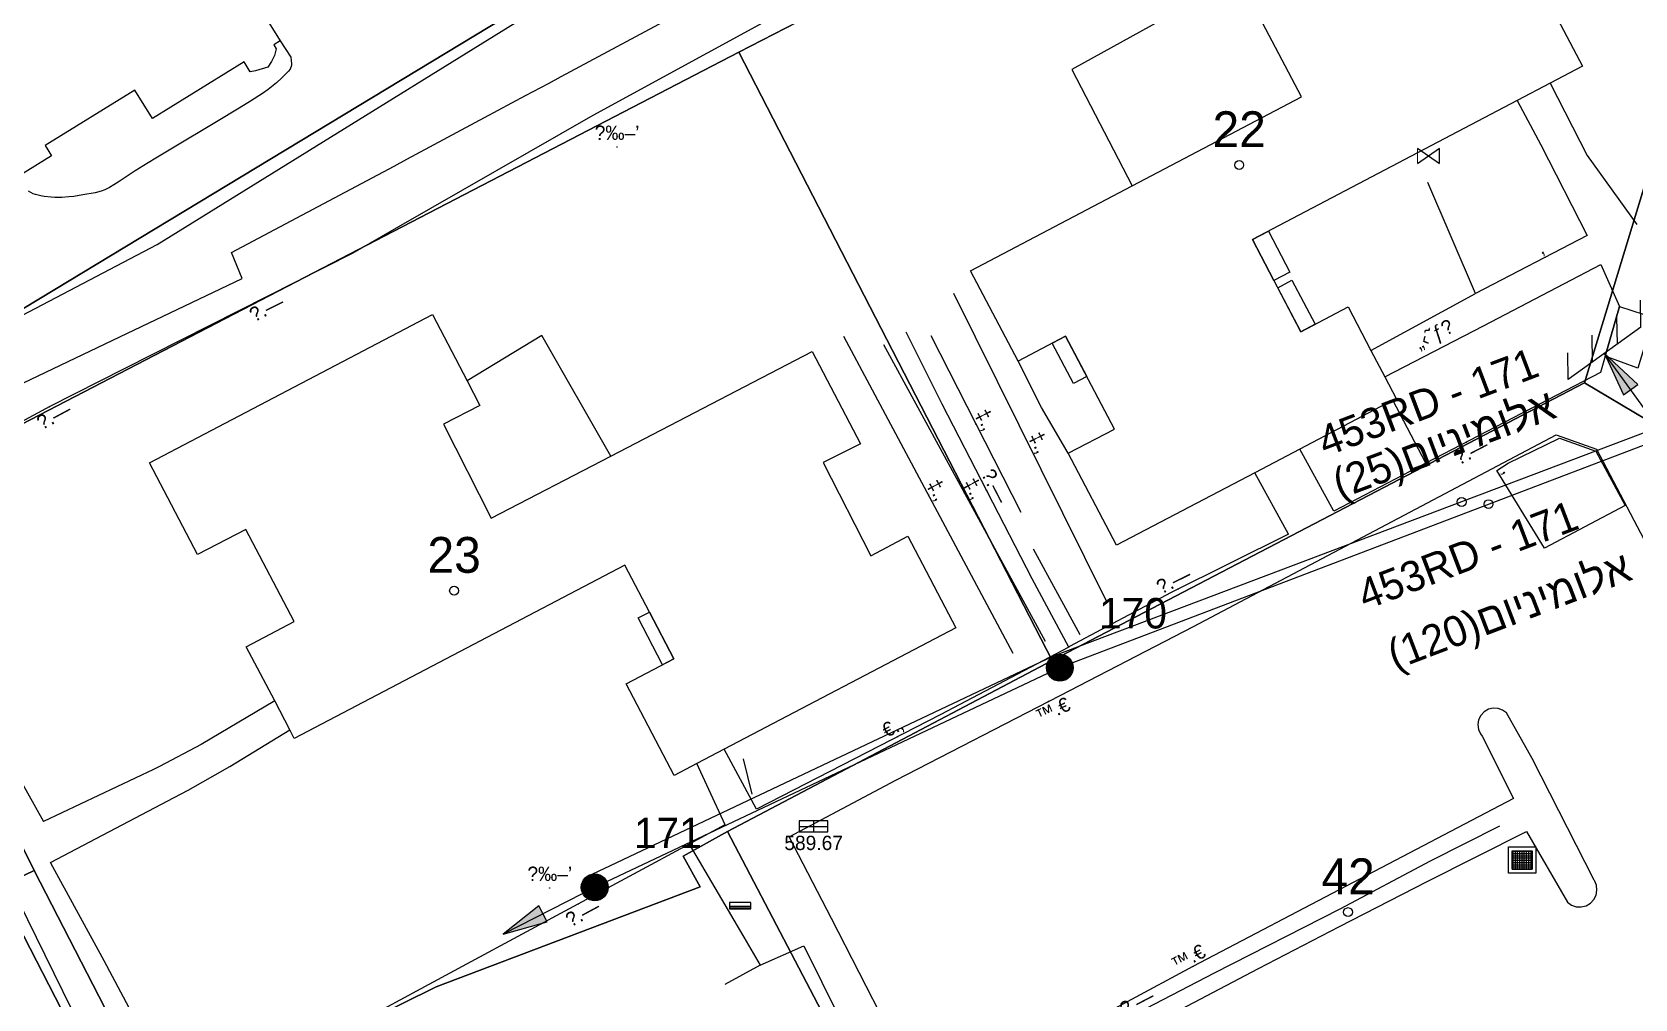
# Model space of a CAD drawing. Header units: metres. Extents: x 218299 to 220222, y 572714 to 574340.
# Drawn here: x 219449.9 to 219539.4, y 573907.8 to 573961.7 of the extents above; entities that cross this region are included whole.
import ezdxf
from ezdxf.enums import TextEntityAlignment as Align

# ---------------------------------------------------------------- set-up
doc = ezdxf.new("R2010")
doc.units = ezdxf.units.M
doc.header["$MEASUREMENT"] = 0
for name, color, linetype in [('1602', 44, 'Continuous'), ('1603', 44, 'Continuous'), ('6021', 110, 'Continuous'), ('6031', 254, 'Continuous'), ('6321', 7, 'Continuous'), ('6541', 7, 'Continuous'), ('6543', 7, 'Continuous'), ('6901', 3, 'Continuous'), ('A_POINTS', 2, 'Continuous'), ('M2200', 253, 'Continuous'), ('M2207', 253, 'Continuous'), ('M2401', 7, 'Continuous'), ('M2404', 7, 'Continuous'), ('M2407', 253, 'Continuous'), ('M2408', 253, 'Continuous'), ('M2412', 253, 'Continuous'), ('M2420', 253, 'Continuous'), ('M2601', 253, 'Continuous'), ('M2602', 253, 'Continuous'), ('M2604', 253, 'Continuous'), ('M2605', 253, 'Continuous'), ('M2804', 253, 'Continuous'), ('M4609', 253, 'Continuous'), ('M4903', 253, 'Continuous'), ('M5202', 253, 'Continuous'), ('m5260', 253, 'Continuous')]:
    doc.layers.add(name, color=color, linetype=linetype)
doc.styles.add('HEBTXT', font='HEBTXT')
doc.styles.add('MAVAT_HEBTXT', font='HEBTXT')

# ---------------------------------------------------------------- blocks, each defined once
blk = doc.blocks.new('6901')
at = {"layer": 'A_POINTS'}
blk.add_circle((0, 0), 0.25, dxfattribs=at)
at = {"color": 0, "style": 'HEBTXT', "flags": 1}
blk.add_attdef('CODE', (-2.918, 6.399), '', height=1.7, dxfattribs=at)
at = {"color": 0, "style": 'HEBTXT'}
for tag, p in [('PATH', (0.169, 4.708)), ('HTCH', (0.169, 2.708))]:
    blk.add_attdef(tag, text='', height=1.7, dxfattribs=at).set_placement(p, align=Align.MIDDLE_CENTER)
blk = doc.blocks.new('6321')
at = {"color": 0, "const_width": 0.75}
blk.add_lwpolyline([(-0.375, 0, 1), (0.375, 0, 1)], format="xyb", close=True, dxfattribs=at)
at = {"color": 0}
blk.add_circle((0, 0), 0.75, dxfattribs=at)
at = {"color": 0, "style": 'HEBTXT'}
blk.add_attdef('POLE_NUM', (1.75, 1.75), '', height=1.7, dxfattribs=at)
at = {"color": 0, "style": 'HEBTXT', "flags": 1}
blk.add_attdef('MAP_TYPE', (1.734, -0.717), '', height=1.7, dxfattribs=at)
blk = doc.blocks.new('6541')
at = {"color": 0}
blk.add_lwpolyline([(0.75, -0.002), (5.75, -0.002), (3.25, 0.498), (3.25, -0.502), (5.75, -0.002)], dxfattribs=at)
blk.add_solid([(3.25, -0.502), (3.25, 0.498), (5.75, -0.002)], dxfattribs=at)
blk = doc.blocks.new('6543')
at = {"color": 0}
for p, q in [((5.75, 2.486), (6.979, 1.626)), ((5.75, 0.813), (6.979, -0.048)), ((5.75, -0.901), (6.979, -1.761)), ((5.75, -2.514), (6.979, -3.374))]:
    blk.add_line(p, q, dxfattribs=at)
for points in [[(5.75, -2.514), (5.75, 2.486)], [(0.75, -0.014), (5.75, -0.014), (3.25, 0.486), (3.25, -0.514), (5.75, -0.014)]]:
    blk.add_lwpolyline(points, dxfattribs=at)
blk.add_solid([(3.25, -0.514), (3.25, 0.486), (5.75, -0.014)], dxfattribs=at)
blk = doc.blocks.new('1603')
at = {"layer": 'A_POINTS'}
blk.add_circle((0, 0), 0.25, dxfattribs=at)
at = {"color": 0, "style": 'HEBTXT'}
blk.add_attdef('PARCEL_NUM', text='', height=2, dxfattribs=at).set_placement((0, 1), align=Align.CENTER)
at = {"color": 0, "style": 'HEBTXT', "flags": 1}
blk.add_attdef('LOT_NUM', text='', height=2, dxfattribs=at).set_placement((0, -2.5), align=Align.CENTER)
blk = doc.blocks.new('M2804')
blk.add_circle((0, 0), 0.025)
at = {"style": 'MAVAT_HEBTXT'}
blk.add_attdef('NAME', text='', height=0.8, dxfattribs=at).set_placement((0, 1.59), align=Align.MIDDLE)
blk = doc.blocks.new('M5202')
blk.add_lwpolyline([(-2, -0.53), (2, -0.53), (2, 0.67), (-2, 0.67)], close=True)
for points in [[(-2, 0), (2, 0)], [(-2, -0.33), (2, -0.33)]]:
    blk.add_lwpolyline(points)
at = {"style": 'MAVAT_HEBTXT', "flags": 1}
for tag, p in [('MARK', (0, 1.92)), ('HEIGHT', (0, -1.78)), ('NAME', (0, -4.35))]:
    blk.add_attdef(tag, text='', height=0.8, dxfattribs=at).set_placement(p, align=Align.MIDDLE)
blk = doc.blocks.new('5260')
h = blk.add_hatch()
h.set_pattern_fill('NET', color=256, scale=2, style=0)
h.paths.add_polyline_path([(1.17, 1.06), (-1.04, 1.06), (-1.04, -1.02), (1.17, -1.02)])
for points in [[(1.6, 1.49), (1.6, -1.45), (-1.47, -1.45), (-1.47, 1.49)], [(1.17, 1.06), (1.17, -1.02), (-1.04, -1.02), (-1.04, 1.06)]]:
    blk.add_lwpolyline(points, close=True)
at = {"style": 'HEBTXT'}
blk.add_attdef('HEIGHT', (1.94, 1.56), '', height=0.8, dxfattribs=at)
blk = doc.blocks.new('M2404')
blk.add_circle((0, 0), 0.025)
at = {"style": 'MAVAT_HEBTXT'}
blk.add_attdef('NAME', text='', height=0.8, dxfattribs=at).set_placement((0, 1.59), align=Align.MIDDLE)
blk = doc.blocks.new('M2408')
blk.add_circle((0, 0), 0.025)
at = {"style": 'MAVAT_HEBTXT'}
blk.add_attdef('NAME', text='', height=0.8, dxfattribs=at).set_placement((0, 1.59), align=Align.MIDDLE)
blk = doc.blocks.new('M2601')
blk.add_circle((0, 0), 0.025)
at = {"style": 'MAVAT_HEBTXT'}
blk.add_attdef('NAME', text='', height=0.8, dxfattribs=at).set_placement((0, 1.59), align=Align.MIDDLE)
blk = doc.blocks.new('M2602')
blk.add_circle((0, 0), 0.025)
at = {"style": 'MAVAT_HEBTXT'}
blk.add_attdef('NAME', text='', height=0.8, dxfattribs=at).set_placement((0, 1.59), align=Align.MIDDLE)
blk = doc.blocks.new('M2604')
blk.add_circle((0, 0), 0.025)
at = {"style": 'MAVAT_HEBTXT'}
blk.add_attdef('NAME', text='', height=0.8, dxfattribs=at).set_placement((0, 1.59), align=Align.MIDDLE)
blk = doc.blocks.new('M2605')
blk.add_circle((0, 0), 0.025)
at = {"style": 'MAVAT_HEBTXT'}
blk.add_attdef('NAME', text='', height=0.8, dxfattribs=at).set_placement((0, 1.59), align=Align.MIDDLE)
blk = doc.blocks.new('M4609')
at = {"const_width": 0.134}
for points in [[(-1.22, -0.84), (-1.22, 0.84)], [(1.22, -0.84), (1.22, 0.84)]]:
    blk.add_lwpolyline(points, dxfattribs=at)
for points in [[(-1.22, -0.84), (1.22, 0.84)], [(-1.22, 0.84), (1.22, -0.84)]]:
    blk.add_lwpolyline(points)
at = {"style": 'MAVAT_HEBTXT', "flags": 1}
for tag, p in [('MARK', (0, 2.8)), ('HEIGHT', (0, -2.8)), ('NAME', (0, -5.37)), ('DIAMETER', (0, -7.94))]:
    blk.add_attdef(tag, text='', height=0.8, dxfattribs=at).set_placement(p, align=Align.MIDDLE)
blk = doc.blocks.new('M4903')
blk.add_lwpolyline([(-1.6, -0.59), (1.6, -0.59), (1.6, 0.62), (-1.6, 0.62)], close=True)
for points in [[(-1.57, 0), (1.57, 0)], [(0, 0.62), (0, -0.59)]]:
    blk.add_lwpolyline(points)
at = {"style": 'MAVAT_HEBTXT', "flags": 1}
for tag, p in [('MARK', (0, 1.87)), ('IL', (0, -6.97))]:
    blk.add_attdef(tag, text='', height=0.8, dxfattribs=at).set_placement(p, align=Align.MIDDLE)
at = {"style": 'MAVAT_HEBTXT'}
for tag, p in [('HEIGHT', (0, -1.84)), ('NAME', (0, -4.41))]:
    blk.add_attdef(tag, text='', height=0.8, dxfattribs=at).set_placement(p, align=Align.MIDDLE)
blk = doc.blocks.new('111')
at = {"layer": 'M2200'}
for points in [[(219463.173, 573962.251, 600.663), (219463.792, 573961.253, 600.558), (219463.792, 573961.253, 600.558), (219463.431, 573961.029, 600.558), (219463.571, 573960.802, 599.298), (219463.471, 573960.446, 599.212), (219463.31, 573960.104, 599.176), (219463.096, 573959.791, 599.192), (219463.09, 573959.784, 599.193), (219462.418, 573959.586, 599.333), (219462.117, 573959.522, 599.403), (219461.769, 573960.083, 600.453), (219456.659, 573956.917, 600.558), (219455.671, 573958.51, 600.663), (219450.668, 573955.41, 600.138), (219451.027, 573954.831, 598.983), (219449.315, 573953.77, 599.298)], [(219533.856, 573964.859, 604.387), (219536.495, 573959.834, 604.387), (219534.69, 573958.886, 604.387), (219532.845, 573957.918, 604.387), (219518.07, 573950.16, 604.387), (219518.07, 573950.16, 604.387), (219519.272, 573947.871, 604.387), (219520.774, 573945.011, 604.387), (219520.774, 573945.011, 604.387), (219523.413, 573946.397, 604.492), (219524.687, 573943.971, 604.468), (219525.465, 573942.49, 604.452), (219526.097, 573941.286, 604.44), (219525.913, 573941.19, 604.439), (219520.712, 573938.459, 604.404), (219518.195, 573937.137, 604.387), (219510.479, 573933.085, 604.335), (219507.781, 573938.223, 604.335), (219507.781, 573938.223, 604.335), (219510.361, 573939.578, 604.335), (219507.641, 573944.758, 604.44), (219507.641, 573944.758, 604.44), (219504.987, 573943.365, 604.44), (219504.987, 573943.365, 604.44), (219502.333, 573948.42, 604.44), (219511.361, 573953.16, 604.44), (219520.813, 573958.123, 604.44), (219518.1, 573963.291, 604.44)]]:
    blk.add_polyline3d(points, dxfattribs=at)
blk.add_polyline3d([(219456.489, 573937.688, 603.81), (219472.283, 573945.968, 603.81), (219474.221, 573942.27, 603.733), (219474.94, 573940.899, 603.705), (219472.904, 573939.841, 603.735), (219475.558, 573934.596, 603.735), (219482.249, 573938.072, 603.724), (219493.487, 573943.912, 603.705), (219496.19, 573938.756, 603.81), (219494.106, 573937.716, 603.735), (219496.772, 573932.5, 603.63), (219498.834, 573933.592, 603.705), (219501.514, 573928.481, 603.705), (219488.574, 573921.697, 603.705), (219487.041, 573920.893, 603.705), (219485.777, 573920.231, 603.705), (219483.096, 573925.346, 603.81), (219485.774, 573926.75, 603.81), (219485.774, 573926.75, 603.81), (219484.405, 573929.36, 603.81), (219483.032, 573931.978, 603.81), (219464.575, 573922.302, 603.81), (219464.33, 573922.771, 603.8), (219463.48, 573924.392, 603.767), (219461.89, 573927.424, 603.705), (219464.564, 573928.826, 603.705), (219461.864, 573933.976, 603.705), (219459.174, 573932.566, 603.81)], close=True, dxfattribs=at)
at = {"layer": 'M2207'}
for points in [[(219519.272, 573947.871, 603.813), (219518.07, 573950.16, 603.813), (219518.963, 573950.629, 603.813), (219520.165, 573948.34, 603.813), (219519.272, 573947.871, 603.813)], [(219520.774, 573945.011, 604.023), (219519.483, 573947.47, 604.128), (219520.276, 573947.887, 603.918), (219521.568, 573945.427, 603.813), (219520.774, 573945.011, 604.023)], [(219507.641, 573944.758, 603.918), (219508.824, 573942.505, 603.918), (219508.076, 573942.112, 603.708), (219506.892, 573944.365, 603.708), (219507.641, 573944.758, 603.918)], [(219484.405, 573929.36, 602.868), (219485.774, 573926.75, 602.868), (219485.137, 573926.416, 602.763), (219483.768, 573929.026, 602.763), (219484.405, 573929.36, 602.868)]]:
    blk.add_polyline3d(points, close=True, dxfattribs=at)
at = {"layer": 'M2401'}
for points in [[(219499.203, 573903.199, 590.529), (219494.561, 573912.249, 590.529), (219492.203, 573916.803, 590.529), (219498.153, 573919.96, 590.529), (219507.333, 573924.697, 590.529), (219514.775, 573928.558, 590.529), (219535.023, 573939.261, 590.529), (219537.287, 573938.454, 590.529), (219542.75, 573928.04, 590.529), (219544.864, 573924.008, 590.529), (219548.909, 573916.299, 590.529), (219554.055, 573906.446, 590.529)], [(219513.002, 573906.605, 591.284), (219518.407, 573909.461, 591.284), (219522.934, 573911.799, 591.284), (219527.826, 573914.312, 591.284), (219533.369, 573917.109, 591.284), (219535.656, 573913.155, 591.284), (219535.883, 573912.994, 591.284), (219536.147, 573912.903, 591.284), (219536.425, 573912.89, 591.284), (219536.696, 573912.957, 591.284), (219536.937, 573913.097, 591.284), (219537.128, 573913.299, 591.284), (219537.255, 573913.548, 591.284), (219537.306, 573913.822, 591.284), (219537.277, 573914.099, 591.284), (219537.171, 573914.357, 591.284), (219537.155, 573914.385, 591.284), (219533.696, 573921.188, 591.284), (219532.259, 573923.722, 591.284), (219532.039, 573923.885, 591.284), (219531.782, 573923.977, 591.284), (219531.508, 573923.991, 591.284), (219531.243, 573923.927, 591.284), (219531.007, 573923.789, 591.284), (219530.821, 573923.589, 591.284), (219530.7, 573923.343, 591.284), (219530.656, 573923.074, 591.284), (219530.691, 573922.803, 591.284), (219530.802, 573922.554, 591.284), (219530.901, 573922.425, 591.284), (219532.637, 573918.945, 591.284), (219514.734, 573909.555, 591.284), (219500.069, 573901.677, 591.284)]]:
    blk.add_polyline3d(points, dxfattribs=at)
at = {"layer": 'M2404'}
for points in [[(219499.203, 573903.199, 590.529), (219494.561, 573912.249, 590.529), (219492.203, 573916.803, 590.529), (219498.153, 573919.96, 590.529), (219507.333, 573924.697, 590.529), (219514.775, 573928.558, 590.529), (219535.023, 573939.261, 590.529), (219537.287, 573938.454, 590.529), (219542.75, 573928.04, 590.529), (219544.864, 573924.008, 590.529), (219548.909, 573916.299, 590.529), (219554.055, 573906.446, 590.529)], [(219513.002, 573906.605, 591.284), (219518.407, 573909.461, 591.284), (219522.934, 573911.799, 591.284), (219527.826, 573914.312, 591.284), (219533.369, 573917.109, 591.284), (219535.656, 573913.155, 591.284), (219535.883, 573912.994, 591.284), (219536.147, 573912.903, 591.284), (219536.425, 573912.89, 591.284), (219536.696, 573912.957, 591.284), (219536.937, 573913.097, 591.284), (219537.128, 573913.299, 591.284), (219537.255, 573913.548, 591.284), (219537.306, 573913.822, 591.284), (219537.277, 573914.099, 591.284), (219537.171, 573914.357, 591.284), (219537.155, 573914.385, 591.284), (219533.696, 573921.188, 591.284), (219532.259, 573923.722, 591.284), (219532.039, 573923.885, 591.284), (219531.782, 573923.977, 591.284), (219531.508, 573923.991, 591.284), (219531.243, 573923.927, 591.284), (219531.007, 573923.789, 591.284), (219530.821, 573923.589, 591.284), (219530.7, 573923.343, 591.284), (219530.656, 573923.074, 591.284), (219530.691, 573922.803, 591.284), (219530.802, 573922.554, 591.284), (219530.901, 573922.425, 591.284), (219532.637, 573918.945, 591.284), (219514.734, 573909.555, 591.284), (219500.069, 573901.677, 591.284)]]:
    blk.add_polyline3d(points, dxfattribs=at)
at = {"layer": 'M2407'}
for points in [[(219479.471, 573959.262, 588.987), (219487.295, 573963.456, 589.179), (219509.301, 573974.064, 589.28)], [(219514.624, 573963.317, 590.334), (219507.988, 573959.662, 590.334), (219511.361, 573953.16, 590.334)], [(219463.792, 573961.253, 588.628), (219464.384, 573960.336, 588.628), (219464.422, 573959.965, 588.628), (219464.423, 573959.918, 588.628), (219464.408, 573959.824, 588.628), (219464.371, 573959.733, 588.628), (219464.337, 573959.675, 588.628), (219464.252, 573959.567, 588.628), (219464.03, 573959.336, 588.628), (219463.881, 573959.191, 588.628), (219463.578, 573958.918, 588.628), (219463.113, 573958.547, 588.628), (219462.794, 573958.318, 588.628), (219462.129, 573957.888, 588.628), (219461.495, 573957.502, 588.62), (219460.224, 573956.737, 588.573), (219457.681, 573955.216, 588.444), (219456.837, 573954.704, 588.421), (219456.416, 573954.447, 588.418), (219455.699, 573953.989, 588.418), (219454.748, 573953.367, 588.418), (219454.258, 573953.065, 588.418), (219454.106, 573952.984, 588.418), (219454.001, 573952.937, 588.418), (219453.787, 573952.858, 588.418), (219453.454, 573952.77, 588.418), (219452.777, 573952.649, 588.418), (219452.258, 573952.572, 588.418), (219451.995, 573952.543, 588.418), (219451.598, 573952.516, 588.418), (219451.202, 573952.513, 588.418), (219451.004, 573952.522, 588.418), (219450.613, 573952.566, 588.418), (219450.42, 573952.601, 588.418), (219450.135, 573952.673, 588.418), (219449.999, 573952.722, 588.418), (219449.742, 573952.858, 588.418)], [(219478.76, 573958.881, 588.97), (219479.471, 573959.262, 588.987)], [(219477.485, 573958.198, 588.938), (219478.76, 573958.881, 588.97)], [(219475.19, 573956.968, 588.882), (219477.485, 573958.198, 588.938)], [(219470.854, 573954.644, 588.776), (219475.19, 573956.968, 588.882)], [(219454.841, 573944.733, 588.339), (219461.668, 573947.991, 588.339), (219461.068, 573949.431, 588.339), (219470.144, 573954.263, 588.759), (219470.854, 573954.644, 588.776)], [(219447.367, 573941.167, 588.339), (219454.841, 573944.733, 588.339)], [(219482.249, 573938.072, 589.798), (219478.405, 573944.795, 589.798), (219474.221, 573942.27, 589.798)], [(219463.48, 573924.392, 589.714), (219459.382, 573921.957, 589.714), (219457.05, 573920.726, 589.714), (219456.714, 573920.567, 589.714)], [(219457.874, 573918.997, 589.714), (219458.654, 573919.407, 589.714), (219460.968, 573920.735, 589.714), (219464.33, 573922.771, 589.714)], [(219490.386, 573918.342, 589.872), (219488.574, 573921.697, 589.872)], [(219487.718, 573919.445, 589.812), (219487.041, 573920.893, 589.767)], [(219456.714, 573920.567, 589.714), (219450.579, 573917.659, 589.714)], [(219450.986, 573915.332, 589.715), (219450.967, 573915.367, 589.714), (219457.874, 573918.997, 589.714)], [(219488.635, 573917.483, 589.872), (219487.718, 573919.445, 589.812)], [(219456.744, 573904.622, 589.819), (219453.962, 573909.889, 589.819), (219450.986, 573915.332, 589.715)]]:
    blk.add_polyline3d(points, dxfattribs=at)
at = {"layer": 'M2408'}
for points in [[(219534.69, 573958.886, 590.502), (219536.753, 573954.847, 590.502), (219539.538, 573950.993, 590.502)], [(219525.465, 573942.49, 590.502), (219530.969, 573945.34, 590.502), (219537.519, 573948.769, 590.502), (219538.563, 573946.427, 590.502)], [(219524.687, 573943.971, 590.502), (219530.524, 573947.15, 590.502)]]:
    blk.add_polyline3d(points, dxfattribs=at)
at = {"layer": 'M2412'}
blk.add_polyline3d([(219538.563, 573946.427, 590.292), (219543.387, 573944.849, 590.292), (219543.064, 573943.73, 590.922), (219540.122, 573944.749, 590.922), (219539.59, 573942.983, 590.922), (219537.766, 573943.642, 590.922)], close=True, dxfattribs=at)
at = {"layer": 'M2420'}
blk.add_lwpolyline([(219316.036, 573867.423), (219367.59, 573898.12), (219408.3, 573924.38), (219456.91, 573949.88), (219513.91, 573985.19), (219526.5, 573988.31), (219573, 574012.19), (219574.5, 574016.38)], dxfattribs=at)
at = {"layer": 'M2601'}
for points in [[(219532.845, 573957.918, 591.684), (219534.171, 573955.443, 591.684), (219536.751, 573950.39, 591.474), (219530.524, 573947.15, 591.474), (219530.524, 573947.15, 591.474), (219527.863, 573953.337, 591.474)], [(219507.781, 573938.223, 591.474), (219506.292, 573940.785, 591.474), (219504.987, 573943.365, 591.474)], [(219538.885, 573935.309, 591.579), (219534.372, 573932.925, 591.579), (219531.709, 573937.27, 591.264), (219532.345, 573937.667, 591.264), (219535.22, 573939.068, 591.369), (219537.246, 573938.348, 591.369), (219538.885, 573935.309, 591.578)], [(219520.091, 573933.709, 591.143), (219518.195, 573937.137, 591.143)]]:
    blk.add_polyline3d(points, dxfattribs=at)
at = {"layer": 'M2602'}
for points in [[(219527.755, 573937.666, 591.155), (219525.913, 573941.19, 591.155)], [(219507.811, 573927.399, 590.47), (219500.633, 573923.617, 590.053), (219490.386, 573918.342, 590.053)], [(219489.633, 573921.168, 590.186), (219490.119, 573919.19, 590.186)]]:
    blk.add_polyline3d(points, dxfattribs=at)
at = {"layer": 'M2604'}
for points in [[(219501.384, 573947.17, 591.866), (219509.899, 573929.987, 592.076)], [(219495.234, 573944.758, 592.076), (219504.699, 573927.065, 591.866)], [(219506.509, 573927.711, 591.866), (219497.498, 573944.276, 592.076)], [(219505.159, 573934.916, 592.076), (219500.129, 573944.781, 591.866)], [(219508.449, 573928.077, 592.076), (219505.848, 573932.876, 592.286)]]:
    blk.add_polyline3d(points, dxfattribs=at)
at = {"layer": 'M2605'}
for points in [[(219512.49, 573972.667, 589.858), (219500.185, 573967.443, 589.858), (219481.234, 573957.096, 589.498), (219470.394, 573950.861, 589.449)], [(219470.394, 573950.861, 589.449), (219467.851, 573949.398, 589.438), (219455.078, 573942.932, 589.438)], [(219538.563, 573946.427, 590.683), (219538.563, 573946.427, 590.683), (219537.766, 573943.642, 590.683), (219537.505, 573942.728, 590.683), (219527.755, 573937.666, 590.683), (219522.61, 573934.995, 590.683), (219520.712, 573938.459, 590.544)], [(219498.753, 573944.951, 590.47), (219498.736, 573944.987, 590.47)], [(219507.811, 573927.399, 590.47), (219505.772, 573931.209, 590.47), (219500.738, 573940.968, 590.47), (219498.753, 573944.951, 590.47)], [(219455.078, 573942.932, 589.438), (219450.926, 573940.83, 589.438), (219447.875, 573939.193, 589.648), (219447.875, 573939.193, 589.648), (219447.875, 573939.193, 589.648), (219448.346, 573938.283, 589.648), (219448.346, 573938.283, 589.648), (219448.46, 573938.063, 589.648)], [(219445.281, 573936.795, 589.379), (219441.448, 573934.935, 589.228), (219441.448, 573934.935, 589.228), (219443.913, 573929.771, 589.438), (219446.271, 573925.325, 589.648), (219450.579, 573917.659, 589.858)], [(219520.091, 573933.709, 590.473), (219513.526, 573930.447, 590.473), (219507.861, 573927.426, 590.473), (219507.811, 573927.399, 590.47)], [(219488.635, 573917.483, 589.858), (219488.61, 573917.469, 589.859), (219486.624, 573916.398, 589.956)], [(219501.225, 573899.548, 591.328), (219501.225, 573899.548, 591.328), (219500.947, 573900.125, 591.328), (219500.842, 573900.31, 591.328), (219500.373, 573901.143, 591.328), (219506.742, 573904.405, 591.433), (219511.181, 573906.725, 591.538), (219515.952, 573909.218, 591.643), (219522.969, 573912.778, 591.643), (219528.019, 573915.459, 591.643), (219531.876, 573917.413, 591.643)], [(219486.624, 573916.398, 590.949), (219474.196, 573909.694, 590.922)], [(219486.624, 573916.398, 590.949), (219489.67, 573911.2, 591.107)], [(219432.706, 573905.871, 590.529), (219448.691, 573914.195, 590.529), (219448.691, 573914.195, 590.529), (219454.087, 573903.189, 590.885), (219455.058, 573901.208, 590.949)], [(219489.67, 573911.2, 591.107), (219490.583, 573909.642, 591.155)], [(219490.583, 573909.642, 591.369), (219493.026, 573910.726, 591.369), (219495.035, 573906.654, 591.369), (219498.459, 573900.198, 591.425), (219499.017, 573899.144, 591.425), (219499.042, 573899.097, 591.425), (219499.042, 573899.097, 591.425)], [(219474.196, 573909.694, 590.922), (219467.91, 573906.303, 590.908), (219458.599, 573901.398, 590.908), (219458.478, 573901.334, 590.908)], [(219490.583, 573909.642, 591.369), (219488.618, 573908.551, 591.159)]]:
    blk.add_polyline3d(points, dxfattribs=at)
at = {"layer": 'M2404'}
ref = blk.add_blockref('M2404', (219506.686, 573924.364), dxfattribs=dict(at, xscale=0.5, yscale=0.5, zscale=0.5))
ref.add_attrib('NAME', '™.€', dxfattribs={"layer": '0', "height": 0.8, "rotation": 25.08218, "style": 'MAVAT_HEBTXT'}).set_placement((219506.919, 573923.865), align=Align.MIDDLE)
ref = blk.add_blockref('M2404', (219514.734, 573909.555), dxfattribs=dict(at, xscale=0.5, yscale=0.5, zscale=0.5))
ref.add_attrib('NAME', '™.€', dxfattribs={"layer": '0', "height": 0.8, "rotation": 27.67581, "style": 'MAVAT_HEBTXT'}).set_placement((219514.479, 573910.042), align=Align.MIDDLE)
at = {"layer": 'M2408'}
ref = blk.add_blockref('M2408', (219532.634, 573946.211), dxfattribs=dict(at, xscale=0.5, yscale=0.5, zscale=0.5))
ref.add_attrib('NAME', '„‹˜ƒ\x8e', dxfattribs={"layer": '0', "height": 0.8, "rotation": 27.62924, "style": 'MAVAT_HEBTXT'}).set_placement((219528.254, 573944.786), align=Align.MIDDLE)
at = {"layer": 'M2601'}
ref = blk.add_blockref('M2601', (219534.414, 573949.174), dxfattribs=dict(at, xscale=0.5, yscale=0.5, zscale=0.5))
ref.add_attrib('NAME', '‚', dxfattribs={"layer": '0', "height": 0.8, "rotation": 27.48663, "style": 'MAVAT_HEBTXT'}).set_placement((219534.16, 573949.662), align=Align.MIDDLE)
ref = blk.add_blockref('M2601', (219531.878, 573936.994), dxfattribs=dict(at, xscale=0.5, yscale=0.5, zscale=0.5))
ref.add_attrib('NAME', '‚', dxfattribs={"layer": '0', "height": 0.8, "rotation": 301.50805, "style": 'MAVAT_HEBTXT'}).set_placement((219532.347, 573937.281), align=Align.MIDDLE)
at = {"layer": 'M2602'}
ref = blk.add_blockref('M2602', (219498.251, 573922.39), dxfattribs=dict(at, xscale=0.5, yscale=0.5, zscale=0.5))
ref.add_attrib('NAME', '€.‚', dxfattribs={"layer": '0', "height": 0.8, "rotation": 27.23811, "style": 'MAVAT_HEBTXT'}).set_placement((219497.999, 573922.879), align=Align.MIDDLE)
at = {"layer": 'M2604'}
ref = blk.add_blockref('M2604', (219502.644, 573939.848), dxfattribs=dict(at, xscale=0.5, yscale=0.5, zscale=0.5))
ref.add_attrib('NAME', '‡.‚', dxfattribs={"layer": '0', "height": 0.8, "rotation": 297.01879, "style": 'MAVAT_HEBTXT'}).set_placement((219503.134, 573940.098), align=Align.MIDDLE)
ref = blk.add_blockref('M2604', (219505.642, 573938.578), dxfattribs=dict(at, xscale=0.5, yscale=0.5, zscale=0.5))
ref.add_attrib('NAME', '‡.‚', dxfattribs={"layer": '0', "height": 0.8, "rotation": 296.36073, "style": 'MAVAT_HEBTXT'}).set_placement((219506.134, 573938.823), align=Align.MIDDLE)
ref = blk.add_blockref('M2604', (219502.003, 573935.993), dxfattribs=dict(at, xscale=0.5, yscale=0.5, zscale=0.5))
ref.add_attrib('NAME', '‡.‚', dxfattribs={"layer": '0', "height": 0.8, "rotation": 298.54394, "style": 'MAVAT_HEBTXT'}).set_placement((219502.487, 573936.256), align=Align.MIDDLE)
ref = blk.add_blockref('M2604', (219499.967, 573935.912), dxfattribs=dict(at, xscale=0.5, yscale=0.5, zscale=0.5))
ref.add_attrib('NAME', '‡.‚', dxfattribs={"layer": '0', "height": 0.8, "rotation": 298.14488, "style": 'MAVAT_HEBTXT'}).set_placement((219500.452, 573936.171), align=Align.MIDDLE)
at = {"layer": 'M2605'}
ref = blk.add_blockref('M2605', (219462.773, 573946.828), dxfattribs=dict(at, xscale=0.5, yscale=0.5, zscale=0.5))
ref.add_attrib('NAME', '\x9a.—', dxfattribs={"layer": '0', "height": 0.8, "rotation": 26.84917, "style": 'MAVAT_HEBTXT'}).set_placement((219463.022, 573946.337), align=Align.MIDDLE)
ref = blk.add_blockref('M2605', (219450.887, 573940.81), dxfattribs=dict(at, xscale=0.5, yscale=0.5, zscale=0.5))
ref.add_attrib('NAME', '\x9a.—', dxfattribs={"layer": '0', "height": 0.8, "rotation": 28.21638, "style": 'MAVAT_HEBTXT'}).set_placement((219451.147, 573940.325), align=Align.MIDDLE)
ref = blk.add_blockref('M2605', (219530.011, 573938.838), dxfattribs=dict(at, xscale=0.5, yscale=0.5, zscale=0.5))
ref.add_attrib('NAME', '\x9a.—', dxfattribs={"layer": '0', "height": 0.8, "rotation": 27.43634, "style": 'MAVAT_HEBTXT'}).set_placement((219530.265, 573938.349), align=Align.MIDDLE)
ref = blk.add_blockref('M2605', (219503.225, 573936.146), dxfattribs=dict(at, xscale=0.5, yscale=0.5, zscale=0.5))
ref.add_attrib('NAME', '\x9a.—', dxfattribs={"layer": '0', "height": 0.8, "rotation": 297.28257, "style": 'MAVAT_HEBTXT'}).set_placement((219503.714, 573936.398), align=Align.MIDDLE)
ref = blk.add_blockref('M2605', (219513.908, 573930.637), dxfattribs=dict(at, xscale=0.5, yscale=0.5, zscale=0.5))
ref.add_attrib('NAME', '\x9a.—', dxfattribs={"layer": '0', "height": 0.8, "rotation": 26.421, "style": 'MAVAT_HEBTXT'}).set_placement((219513.663, 573931.13), align=Align.MIDDLE)
ref = blk.add_blockref('M2605', (219480.41, 573913.046), dxfattribs=dict(at, xscale=0.5, yscale=0.5, zscale=0.5))
ref.add_attrib('NAME', '\x9a.—', dxfattribs={"layer": '0', "height": 0.8, "rotation": 28.34357, "style": 'MAVAT_HEBTXT'}).set_placement((219480.671, 573912.562), align=Align.MIDDLE)
ref = blk.add_blockref('M2605', (219511.874, 573907.087), dxfattribs=dict(at, xscale=0.5, yscale=0.5, zscale=0.5))
ref.add_attrib('NAME', '\x9a.—', dxfattribs={"layer": '0', "height": 0.8, "rotation": 27.58651, "style": 'MAVAT_HEBTXT'}).set_placement((219511.619, 573907.574), align=Align.MIDDLE)
at = {"layer": 'M2804'}
ref = blk.add_blockref('M2804', (219482.597, 573955.331, 605.774), dxfattribs=dict(at, xscale=0.5, yscale=0.5, zscale=0.5))
ref.add_attrib('NAME', '\x8d‰–’', dxfattribs={"layer": '0', "height": 0.8, "style": 'MAVAT_HEBTXT'}).set_placement((219482.597, 573956.127, 605.774), align=Align.MIDDLE)
ref = blk.add_blockref('M2804', (219478.839, 573913.947, 604.094), dxfattribs=dict(at, xscale=0.5, yscale=0.5, zscale=0.5))
ref.add_attrib('NAME', '\x8d‰–’', dxfattribs={"layer": '0', "height": 0.8, "style": 'MAVAT_HEBTXT'}).set_placement((219478.839, 573914.743, 604.094), align=Align.MIDDLE)
at = {"layer": 'M4609', "xscale": 0.5, "yscale": 0.5, "zscale": 0.5}
blk.add_blockref('M4609', (219527.896, 573954.835, 590.58), dxfattribs=at)
at = {"layer": 'M4903'}
ref = blk.add_blockref('M4903', (219493.571, 573917.385, 589.67), dxfattribs=dict(at, xscale=0.5, yscale=0.5, zscale=0.5))
ref.add_attrib('HEIGHT', '589.67', dxfattribs={"height": 0.8, "style": 'MAVAT_HEBTXT'}).set_placement((219493.571, 573916.466), align=Align.MIDDLE)
at = {"layer": 'M5202', "xscale": 0.3, "yscale": 0.3, "zscale": 0.3}
blk.add_blockref('M5202', (219489.469, 573912.934, 589.901), dxfattribs=at)
at = {"layer": 'm5260', "xscale": 0.5, "yscale": 0.5, "zscale": 0.5}
blk.add_blockref('5260', (219533.1, 573915.501, 591.494), dxfattribs=at)

msp = doc.modelspace()

# ---------------------------------------------------------------- linework, layer by layer
at = {"layer": '1602'}
for points in [[(219437.3039, 573938.9762), (219497.3748, 573975.3068), (219488.7622, 573990.0598), (219505.4585, 573999.9561), (219506.362, 574002.6066), (219523.6769, 573997.2083), (219567.5277, 574023.9848), (219577.0421, 574005.7593), (219533.8352, 573983.4866), (219529.7884, 573981.423), (219489.3996, 573960.6283), (219446.8683, 573938.5637)], [(219440.0634, 573934.9535), (219450.0445, 573914.9239), (219448.0608, 573913.9714)]]:
    msp.add_lwpolyline(points, dxfattribs=at)
for points in [[(219479.1603, 573992.4373), (219481.938, 573987.8368), (219488.0479, 573991.1703), (219488.7622, 573990.0598), (219497.3748, 573975.3068), (219437.3039, 573938.9762), (219425.3618, 573960.0569)], [(219541.7694, 573959.0713), (219529.7884, 573981.423), (219533.8352, 573983.4866), (219547.2393, 573958.8349), (219540.7428, 573939.6978), (219536.6162, 573942.156)], [(219536.6162, 573942.156), (219506.8918, 573926.6488), (219489.3996, 573960.6283), (219529.7884, 573981.423), (219541.7694, 573959.0713)], [(219486.2794, 573915.7211), (219487.2348, 573914.016), (219472.4977, 573908.4191), (219457.2668, 573900.8842), (219450.0445, 573914.9239), (219440.0634, 573934.9535), (219447.1858, 573937.8498), (219446.8683, 573938.5637), (219489.3996, 573960.6283), (219506.8918, 573926.6488), (219488.755, 573917.1042)], [(219503.8828, 573888.2111), (219488.755, 573917.1042), (219506.8918, 573926.6488), (219536.6162, 573942.156), (219540.7428, 573939.6978), (219555.2521, 573912.4833), (219556.2014, 573911.1278), (219562.5689, 573908.9616), (219501.9035, 573881.3536)], [(219492.6069, 573877.2128), (219478.6723, 573870.2433), (219474.1427, 573868.0362), (219457.2668, 573900.8842), (219472.4977, 573908.4191), (219487.2348, 573914.016), (219486.2794, 573915.7211), (219488.755, 573917.1042), (219503.8828, 573888.2111), (219501.9035, 573881.3536), (219493.0793, 573877.007)], [(219472.1863, 573867.0539), (219448.0608, 573913.9714), (219450.0445, 573914.9239), (219457.2668, 573900.8842), (219474.1427, 573868.0362)], [(219459.4307, 573862.4279), (219449.9242, 573857.3257), (219447.9132, 573858.3114), (219439.0563, 573875.0423), (219421.995, 573866.4756), (219407.91, 573893.0974), (219448.0608, 573913.9714), (219472.1863, 573867.0539), (219470.4514, 573867.0873), (219460.0494, 573861.8308)]]:
    msp.add_lwpolyline(points, close=True, dxfattribs=at)
at = {"layer": '6021'}
msp.add_lwpolyline([(219481.3496, 573913.9851), (219507.3167, 573926.2519), (219541.0788, 573939.1318), (219552.9875, 573915.5516), (219560.7285, 573913.838), (219569.9894, 573911.8529)], dxfattribs=at)
at = {"layer": '6031'}
msp.add_lwpolyline([(219567.6486, 573913.5697), (219562.5339, 573914.47), (219553.5731, 573916.0472), (219541.123, 573939.804), (219506.9098, 573926.8725), (219480.8332, 573914.5288)], dxfattribs=at)

# ---------------------------------------------------------------- block references
msp.add_blockref('111', (0, 0))
at = {"layer": '1603'}
for p, values in [((219517.3299, 573954.3215), {'PARCEL_NUM': '22'}), ((219473.4994, 573930.5493), {'PARCEL_NUM': '23'}), ((219523.4124, 573912.5998), {'PARCEL_NUM': '42'})]:
    msp.add_blockref('1603', p, dxfattribs=at).add_auto_attribs(values)
at = {"layer": '6321'}
ref = msp.add_blockref('6321', (219507.3167, 573926.2519), dxfattribs=at)
ref.add_attrib('POLE_NUM', '170', (219509.5042, 573928.4394), dxfattribs={"layer": '0', "color": 0, "height": 1.7, "style": 'HEBTXT'})
ref = msp.add_blockref('6321', (219481.3496, 573913.9851), dxfattribs=at)
ref.add_attrib('POLE_NUM', '171', (219483.5371, 573916.1726), dxfattribs={"layer": '0', "color": 0, "height": 1.7, "style": 'HEBTXT'})
at = {"layer": '6541', "rotation": 207.1489492999361}
msp.add_blockref('6541', (219481.3496, 573913.9851), dxfattribs=at)
at = {"layer": '6543', "rotation": 125.8061956699612}
msp.add_blockref('6543', (219541.0788, 573939.1318), dxfattribs=at)
at = {"layer": '6901'}
ref = msp.add_blockref('6901', (219529.7518, 573935.506), dxfattribs=dict(at, rotation=20.705))
ref.add_attrib('PATH', '453RD - 171', dxfattribs={"layer": '0', "color": 0, "height": 1.7, "rotation": 20.705, "style": 'HEBTXT'}).set_placement((219527.8682, 573941.0855), align=Align.MIDDLE_CENTER)
ref.add_attrib('HTCH', '(25)םוינימולא', dxfattribs={"layer": '0', "color": 0, "height": 1.7, "rotation": 20.705, "style": 'HEBTXT'}).set_placement((219528.7521, 573938.747), align=Align.MIDDLE_CENTER)
ref = msp.add_blockref('6901', (219531.2508, 573935.3825), dxfattribs=dict(at, rotation=20.8813))
ref.add_attrib('PATH', '453RD - 171', dxfattribs={"layer": '0', "color": 0, "height": 1.7, "rotation": 20.8813, "style": 'HEBTXT'}).set_placement((219530.087, 573932.5439), align=Align.MIDDLE_CENTER)
ref.add_attrib('HTCH', '(120)םוינימולא', dxfattribs={"layer": '0', "color": 0, "height": 1.7, "rotation": 20.8813, "style": 'HEBTXT'}).set_placement((219532.3998, 573929.4441), align=Align.MIDDLE_CENTER)

doc.saveas('drawing.dxf')
